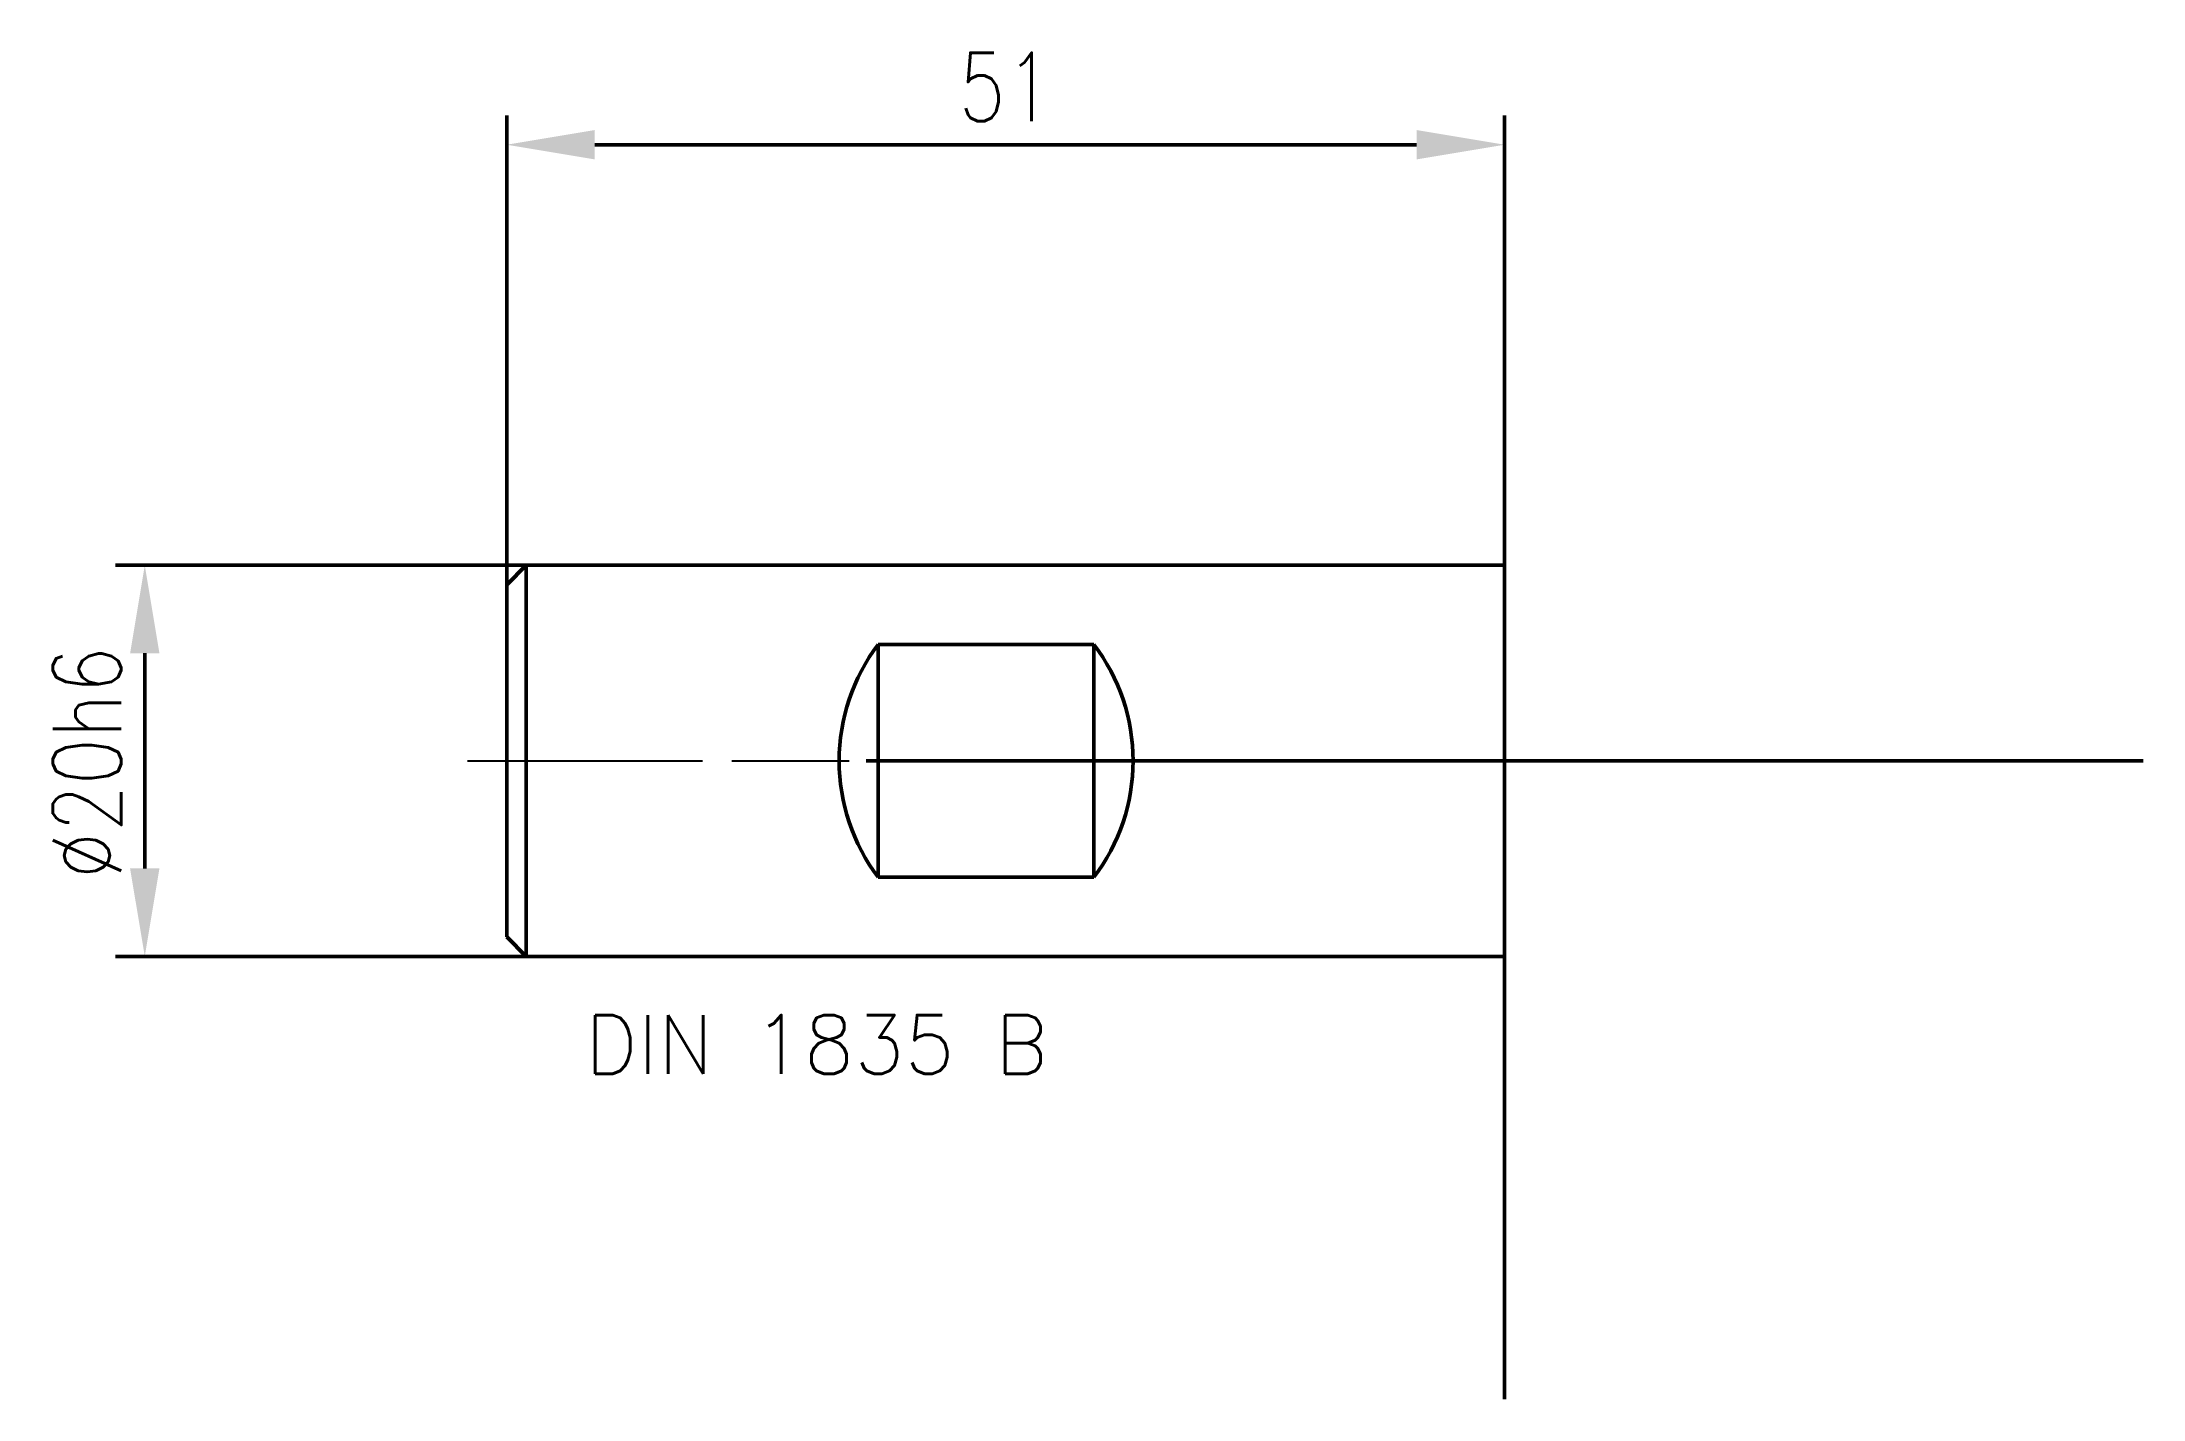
# Model space of a CAD drawing. Header units: millimetres. Extents: x 320 to 428, y 361 to 431.
import ezdxf

# ---------------------------------------------------------------- set-up
doc = ezdxf.new("R2010")
doc.units = ezdxf.units.MM
doc.header["$LTSCALE"] = 2
doc.linetypes.add('LONGDASH_DASH', pattern=[10.5, 6, -0.75, 3, -0.75])
for name, color, linetype, lineweight in [('1', 4, 'Continuous', 50), ('SK1', 4, 'Continuous', 50), ('SK2', 7, 'Continuous', 25), ('SK4', 2, 'LONGDASH_DASH', 25), ('SK6', 5, 'Continuous', 35)]:
    doc.layers.add(name, color=color, linetype=linetype, lineweight=lineweight)
doc.styles.add('SIMPLEX', font='simplex.shx', dxfattribs={"width": 0.8})
doc.dimstyles.new('WALTER_1', dxfattribs={"dimtxt": 3.5, "dimasz": 4.5, "dimexe": 1.5, "dimexo": 0, "dimgap": 1.2, "dimtad": 1, "dimdec": 3, "dimdsep": 46, "dimtxsty": 'SIMPLEX', "dimcen": 2.5, "dimazin": 2, "dimtfac": 1, "dimtdec": 3, "dimtmove": 0, "dimatfit": 0, "dimfxl": 1.25, "dimtolj": 1, "dimarcsym": 0})

# ---------------------------------------------------------------- blocks, each defined once
blk = doc.blocks.new('*D1')
at = {"layer": 'Defpoints', "color": 0, "transparency": 16777216}
for p in [(-69.5, 10), (-50, 10), (-50, -10)]:
    blk.add_point(p, dxfattribs=at)
at = {"layer": 'SK2', "color": 0, "lineweight": -2, "transparency": 16777216}
for p, q in [((-50, 10), (-71, 10)), ((-69.5, -5.5), (-69.5, 5.5)), ((-50, -10), (-71, -10))]:
    blk.add_line(p, q, dxfattribs=at)
at = {"layer": 'SK2', "color": 0, "transparency": 16777216}
for points in [[(-70.25, 5.5), (-68.75, 5.5), (-69.5, 10)], [(-70.25, -5.5), (-68.75, -5.5), (-69.5, -10)]]:
    blk.add_solid(points, dxfattribs=at)
at = {"layer": 'SK2', "color": 0, "transparency": 16777216, "insert": (-72.45, -0.1), "char_height": 3.5, "attachment_point": 5, "rotation": 90, "style": 'SIMPLEX'}
blk.add_mtext('\\A1;%%c20h6', dxfattribs=at)
blk = doc.blocks.new('*D2')
at = {"layer": 'Defpoints', "color": 0, "transparency": 16777216}
for p in [(0, 31.5), (0, 10), (-51, 9)]:
    blk.add_point(p, dxfattribs=at)
at = {"layer": 'SK2', "color": 0, "lineweight": -2, "transparency": 16777216}
for p, q in [((-51, 9), (-51, 33)), ((0, 10), (0, 33)), ((-46.5, 31.5), (-4.5, 31.5))]:
    blk.add_line(p, q, dxfattribs=at)
at = {"layer": 'SK2', "color": 0, "transparency": 16777216}
for points in [[(-46.5, 32.25), (-46.5, 30.75), (-51, 31.5)], [(-4.5, 32.25), (-4.5, 30.75), (0, 31.5)]]:
    blk.add_solid(points, dxfattribs=at)
at = {"layer": 'SK2', "color": 0, "transparency": 16777216, "insert": (-25.5, 34.45), "char_height": 3.5, "attachment_point": 5, "style": 'SIMPLEX'}
blk.add_mtext('\\A1;51', dxfattribs=at)
blk = doc.blocks.new('CENTER')
at = {"layer": '1', "color": 1}
for p, q in [((0, 32.63), (0, -32.63)), ((32.63, 0), (-32.63, 0))]:
    blk.add_line(p, q, dxfattribs=at)
blk = doc.blocks.new('1835b-20')
at = {"layer": 'SK1'}
for p, q in [((-50, 10), (-51, 9)), ((0, 10), (-50, 10)), ((-50, 10), (-50, -10)), ((-51, 9), (-51, -9)), ((-20.9875, 5.953), (-32.0125, 5.953)), ((-32.0125, 5.953), (-32.0125, -5.953)), ((-20.9875, -5.953), (-20.9875, 5.953)), ((-32.0125, -5.953), (-20.9875, -5.953)), ((-50, -10), (-51, -9)), ((0, -10), (-50, -10))]:
    blk.add_line(p, q, dxfattribs=at)
for centre, start, end in [((-24.1136, -0.0126), 142.938014, 179.927044), ((-28.8864, -0.0126), 0.072956, 37.061986), ((-24.1136, 0.0126), 180.072956, 217.061986), ((-28.8864, 0.0126), 322.938014, 359.927044)]:
    blk.add_arc(centre, 9.8986, start, end, dxfattribs=at)
at = {"layer": 'SK4'}
blk.add_line((-53, 0), (0, 0), dxfattribs=at)
at = {"layer": 'SK6', "style": 'SIMPLEX'}
blk.add_text('DIN 1835 B', height=3, dxfattribs=at).set_placement((-47, -16))
at = {"layer": 'SK2'}
dim = blk.add_linear_dim(base=(0, 31.5006), p1=(-51, 9), p2=(0, 10), text='51', dimstyle='WALTER_1', dxfattribs=at)
dim.commit()
dim.dimension.update_dxf_attribs({"geometry": '*D2', "text_midpoint": (-25.5, 34.4506)})
dim = blk.add_linear_dim(base=(-69.5, 10), p1=(-50, -10), p2=(-50, 10), angle=90, text='%%c<>h6', dimstyle='WALTER_1', dxfattribs=at)
dim.commit()
dim.dimension.update_dxf_attribs({"geometry": '*D1', "text_midpoint": (-69.5, -0.1046), "dimtype": 128})

msp = doc.modelspace()

# ---------------------------------------------------------------- block references
at = {"layer": '1'}
for name in ['1835b-20', 'CENTER']:
    msp.add_blockref(name, (395.23, 393.82), dxfattribs=at)

doc.saveas('drawing.dxf')
